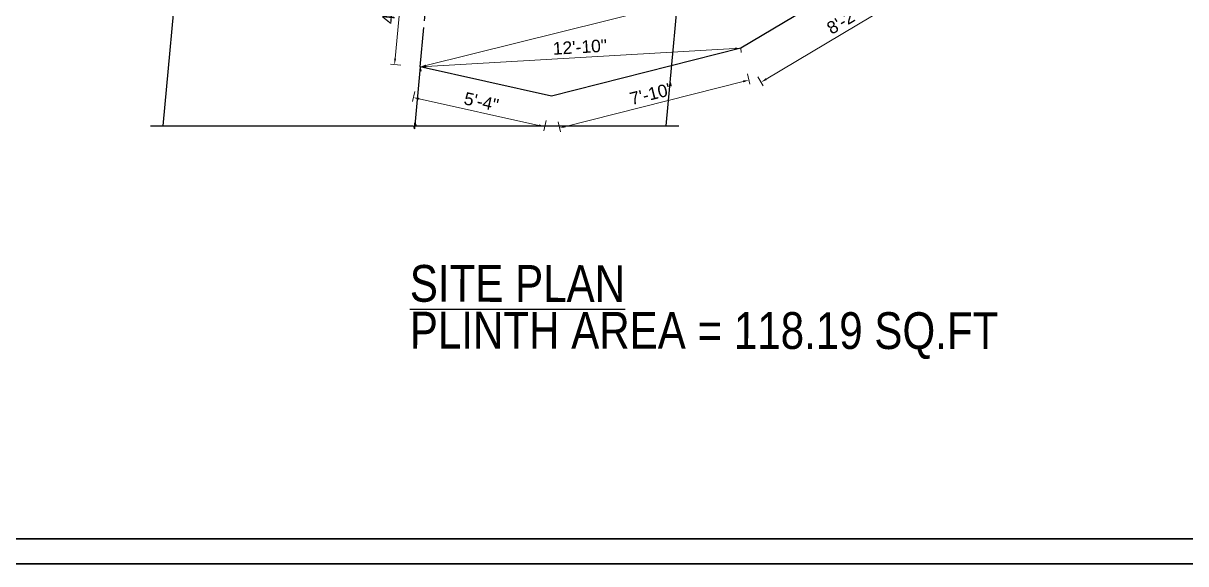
# Model space of a CAD drawing. Header units: inches. Extents: x 367408 to 422529, y -59171 to -41521.
# Drawn here: x 379095 to 379652, y -57935 to -57676 of the extents above; entities that cross this region are included whole.
import ezdxf

# ---------------------------------------------------------------- set-up
doc = ezdxf.new("R2010")
doc.units = ezdxf.units.IN
doc.header["$LTSCALE"] = 2
doc.header["$MEASUREMENT"] = 0
doc.header["$PDMODE"] = 34
doc.linetypes.add('CENTER2', pattern=[28.575, 19.05, -3.175, 3.175, -3.175])
doc.layers.get('0').update_dxf_attribs({"linetype": 'CONTINUOUS'})
doc.layers.get('DEFPOINTS').update_dxf_attribs({"color": 141, "linetype": 'CONTINUOUS'})
doc.layers.add('Normal Wall', color=7, linetype='CONTINUOUS', lineweight=35, true_color=0xffaf89)
doc.layers.add('plan wall', color=7, linetype='CONTINUOUS')
doc.layers.add('steps', color=253, linetype='CONTINUOUS', lineweight=20)
doc.layers.add('WALL - A', color=1, linetype='CONTINUOUS', lineweight=40)
doc.styles.add('Lettring Text', font='arial.ttf')
doc.styles.get("Standard").update_dxf_attribs({"font": 'ARIALN.TTF'})
doc.dimstyles.new('Copy of Standard', dxfattribs={"dimtxt": 6, "dimasz": 2.875, "dimexe": 2, "dimexo": 4, "dimgap": 2, "dimtad": 1, "dimdec": 0, "dimrnd": 1, "dimzin": 0, "dimdsep": 46, "dimlunit": 4, "dimtxsty": 'Lettring Text', "dimcen": 0.1, "dimclrd": 7, "dimclre": 7, "dimclrt": 7, "dimazin": 0, "dimtfac": 0.645, "dimtdec": 0, "dimtmove": 1, "dimatfit": 0, "dimfxl": 3, "dimfxlon": 1, "dimtfillclr": 256, "dimtolj": 1, "dimtzin": 0, "dimlwd": -1, "dimlwe": -1, "dimarcsym": 2})

# ---------------------------------------------------------------- blocks, each defined once
blk = doc.blocks.new('*D1057')
at = {"layer": 'DEFPOINTS', "color": 0, "ltscale": 0.5, "transparency": 16777216}
for p in [(379523.09, -57637.93), (379439.12, -57688.11), (379448.84, -57704.37)]:
    blk.add_point(p, dxfattribs=at)
at = {"layer": 'steps', "color": 7, "ltscale": 0.5, "transparency": 16777216}
for p, q in [((379531.27, -57651.61), (379533.84, -57655.9)), ((379530.34, -57655.66), (379451.3, -57702.89)), ((379447.3, -57701.79), (379449.86, -57706.09))]:
    blk.add_line(p, q, dxfattribs=at)
for points in [[(379530.1, -57655.25), (379530.59, -57656.07), (379532.81, -57654.19)], [(379451.06, -57702.48), (379451.55, -57703.31), (379448.84, -57704.37)]]:
    blk.add_solid(points, dxfattribs=at)
at = {"layer": 'steps', "color": 7, "ltscale": 0.5, "transparency": 16777216, "insert": (379488.23, -57674.93), "char_height": 6, "attachment_point": 5, "rotation": 30.8617, "style": 'Lettring Text'}
blk.add_mtext('\\A1;8\'-2"', dxfattribs=at)
blk = doc.blocks.new('*D1058')
at = {"layer": 'DEFPOINTS', "color": 0, "ltscale": 0.5, "transparency": 16777216}
for p in [(379439.12, -57688.11), (379348.39, -57711.04), (379352.24, -57726.28)]:
    blk.add_point(p, dxfattribs=at)
at = {"layer": 'steps', "color": 7, "ltscale": 0.5, "transparency": 16777216}
for p, q in [((379442.24, -57700.44), (379443.46, -57705.29)), ((379440.18, -57704.06), (379355.03, -57725.58)), ((379351.51, -57723.37), (379352.73, -57728.22))]:
    blk.add_line(p, q, dxfattribs=at)
for points in [[(379440.07, -57703.59), (379440.3, -57704.52), (379442.97, -57703.35)], [(379354.91, -57725.11), (379355.15, -57726.04), (379352.24, -57726.28)]]:
    blk.add_solid(points, dxfattribs=at)
at = {"layer": 'steps', "color": 7, "ltscale": 0.5, "transparency": 16777216, "insert": (379396.37, -57709.91), "char_height": 6, "attachment_point": 5, "rotation": 14.1833, "style": 'Lettring Text'}
blk.add_mtext('\\A1;7\'-10"', dxfattribs=at)
blk = doc.blocks.new('*D1059')
at = {"layer": 'DEFPOINTS', "color": 0, "ltscale": 0.5, "transparency": 16777216}
for p in [(379285.45, -57697.09), (379282.21, -57711.74), (379348.39, -57711.04)]:
    blk.add_point(p, dxfattribs=at)
at = {"layer": 'steps', "color": 7, "ltscale": 0.5, "transparency": 16777216}
for p, q in [((379282.86, -57708.81), (379281.77, -57713.69)), ((379342.34, -57725.06), (379285.01, -57712.36)), ((379345.79, -57722.75), (379344.71, -57727.64))]:
    blk.add_line(p, q, dxfattribs=at)
for points in [[(379285.12, -57711.89), (379284.91, -57712.83), (379282.21, -57711.74)], [(379342.44, -57724.59), (379342.23, -57725.53), (379345.14, -57725.68)]]:
    blk.add_solid(points, dxfattribs=at)
at = {"layer": 'steps', "color": 7, "ltscale": 0.5, "transparency": 16777216, "insert": (379314.77, -57713.78), "char_height": 6, "attachment_point": 5, "rotation": 347.5067, "style": 'Lettring Text'}
blk.add_mtext('\\A1;5\'-4"', dxfattribs=at)
blk = doc.blocks.new('*D1060')
at = {"layer": 'DEFPOINTS', "color": 0, "ltscale": 0.5, "transparency": 16777216}
for p in [(379278.25, -57641.16), (379290.52, -57642.3), (379285.45, -57697.09)]:
    blk.add_point(p, dxfattribs=at)
at = {"layer": 'steps', "color": 7, "ltscale": 0.5, "transparency": 16777216}
for p, q in [((379273.45, -57693.1), (379277.99, -57644.02)), ((379281.24, -57641.44), (379276.26, -57640.98)), ((379276.17, -57696.24), (379271.19, -57695.78))]:
    blk.add_line(p, q, dxfattribs=at)
for points in [[(379277.51, -57643.98), (379278.46, -57644.07), (379278.25, -57641.16)], [(379272.97, -57693.05), (379273.93, -57693.14), (379273.18, -57695.96)]]:
    blk.add_solid(points, dxfattribs=at)
at = {"layer": 'steps', "color": 7, "ltscale": 0.5, "transparency": 16777216, "insert": (379270.74, -57668.1), "char_height": 6, "attachment_point": 5, "rotation": 84.718, "style": 'Lettring Text'}
blk.add_mtext('\\A1;4\'-7"', dxfattribs=at)
blk = doc.blocks.new('*D1080')
at = {"layer": 'DEFPOINTS', "color": 0, "ltscale": 0.5, "transparency": 16777216}
for p in [(379523.09, -57637.93), (379523.09, -57637.93), (379285.45, -57697.09)]:
    blk.add_point(p, dxfattribs=at)
at = {"layer": 'steps', "color": 7, "ltscale": 0.5, "transparency": 16777216}
for p, q in [((379288.24, -57696.4), (379520.3, -57638.62)), ((379523.09, -57637.93), (379523.58, -57639.87)), ((379285.45, -57697.09), (379285.93, -57699.03))]:
    blk.add_line(p, q, dxfattribs=at)
for points in [[(379520.19, -57638.16), (379520.42, -57639.09), (379523.09, -57637.93)], [(379288.13, -57695.93), (379288.36, -57696.86), (379285.45, -57697.09)]]:
    blk.add_solid(points, dxfattribs=at)
at = {"layer": 'steps', "color": 7, "ltscale": 0.5, "transparency": 16777216, "insert": (379403.05, -57662.6), "char_height": 6, "attachment_point": 5, "rotation": 13.9809, "style": 'Lettring Text'}
blk.add_mtext('\\A1;20\'-5"', dxfattribs=at)
blk = doc.blocks.new('*D1081')
at = {"layer": 'DEFPOINTS', "color": 0, "ltscale": 0.5, "transparency": 16777216}
for p in [(379439.12, -57688.11), (379285.45, -57697.09), (379285.45, -57697.09)]:
    blk.add_point(p, dxfattribs=at)
at = {"layer": 'steps', "color": 7, "ltscale": 0.5, "transparency": 16777216}
for p, q in [((379436.25, -57688.28), (379288.32, -57696.93)), ((379439.12, -57688.11), (379439.24, -57690.11)), ((379285.45, -57697.09), (379285.57, -57699.09))]:
    blk.add_line(p, q, dxfattribs=at)
for points in [[(379436.22, -57687.8), (379436.28, -57688.75), (379439.12, -57688.11)], [(379288.29, -57696.45), (379288.35, -57697.4), (379285.45, -57697.09)]]:
    blk.add_solid(points, dxfattribs=at)
at = {"layer": 'steps', "color": 7, "ltscale": 0.5, "transparency": 16777216, "insert": (379361.99, -57687.55), "char_height": 6, "attachment_point": 5, "rotation": 3.3463, "style": 'Lettring Text'}
blk.add_mtext('\\A1;12\'-10"', dxfattribs=at)

msp = doc.modelspace()

# ---------------------------------------------------------------- linework, layer by layer
at = {"ltscale": 0.5}
for p, q in [((379523.09, -57637.93), (379439.12, -57688.11)), ((379439.12, -57688.11), (379348.39, -57711.04)), ((379285.45, -57697.09), (379282.71, -57726.77)), ((379348.39, -57711.04), (379285.45, -57697.09))]:
    msp.add_line(p, q, dxfattribs=at)
for points in [[(379403.35, -57725.34), (379411.19, -57640.56), (379406.41, -57601.19), (379413.51, -57542.36), (379396.37, -57508.04), (379406.29, -57454.47), (379412.77, -57359.47), (379383.22, -57268.76)], [(379162.33, -57725.34), (379169.85, -57644.03), (379164.65, -57601.28), (379166.6, -57585.12), (379145.75, -57543.35), (379167.79, -57424.35), (379170.16, -57389.56), (379158.74, -57354.52)]]:
    msp.add_lwpolyline(points, dxfattribs=at)
at = {"linetype": 'Continuous', "ltscale": 0.5}
msp.add_lwpolyline([(379156.33, -57725.34), (379282.24, -57725.34), (379282.72, -57726.79), (379282.97, -57723.89), (379283.49, -57725.34), (379409.35, -57725.34)], dxfattribs=at)
at = {"layer": 'Normal Wall'}
for points in [[(378923.88, -57184.56), (379981.89, -57184.56), (379981.89, -57935.09), (378923.88, -57935.09)], [(379969.98, -57196.47), (378947.69, -57196.47), (378947.69, -57923.19), (379969.98, -57923.19)], [(379969.98, -57196.47), (378947.69, -57196.47), (378947.69, -57923.19), (379969.98, -57923.19)]]:
    msp.add_lwpolyline(points, close=True, dxfattribs=at)
at = {"layer": 'Normal Wall', "color": 3}
msp.add_lwpolyline([(378923.88, -57184.56), (379981.89, -57184.56), (379981.89, -57935.09), (378923.88, -57935.09)], close=True, dxfattribs=at)
at = {"layer": 'WALL - A', "linetype": 'CENTER2', "lineweight": -3, "ltscale": 0.5}
msp.add_line((379285.45, -57697.09), (379290.52, -57642.3), dxfattribs=at)

# ---------------------------------------------------------------- texts
at = {"layer": 'plan wall', "ltscale": 3, "char_height": 17.6118, "attachment_point": 7, "rotation": 359.9411}
for s, insert in [('{\\LSITE PLAN}', (379280.48, -57809.82)), ('PLINTH AREA = 118.19 SQ.FT', (379280.48, -57836.81))]:
    msp.add_mtext(s, dxfattribs=dict(at, insert=insert))

# ---------------------------------------------------------------- dimensions: what is measured, and where the dimension line sits
at = {"layer": 'steps', "ltscale": 0.5}
for p1, p2, distance, picture, middle in [((379285.45, -57697.09), (379523.09, -57637.93), 0, '*D1080', (379403.05, -57662.6)), ((379523.09, -57637.93), (379439.12, -57688.11), 18.94, '*D1057', (379488.23, -57674.93)), ((379285.45, -57697.09), (379290.52, -57642.3), 12.32, '*D1060', (379270.74, -57668.1)), ((379439.12, -57688.11), (379285.45, -57697.09), 0, '*D1081', (379361.99, -57687.55)), ((379439.12, -57688.11), (379348.39, -57711.04), 15.72, '*D1058', (379396.37, -57709.91)), ((379348.39, -57711.04), (379285.45, -57697.09), 15, '*D1059', (379314.77, -57713.78))]:
    dim = msp.add_aligned_dim(p1=p1, p2=p2, distance=distance, dimstyle='Copy of Standard', dxfattribs=at)
    dim.commit()
    dim.dimension.update_dxf_attribs({"geometry": picture, "text_midpoint": middle})

doc.saveas('drawing.dxf')
